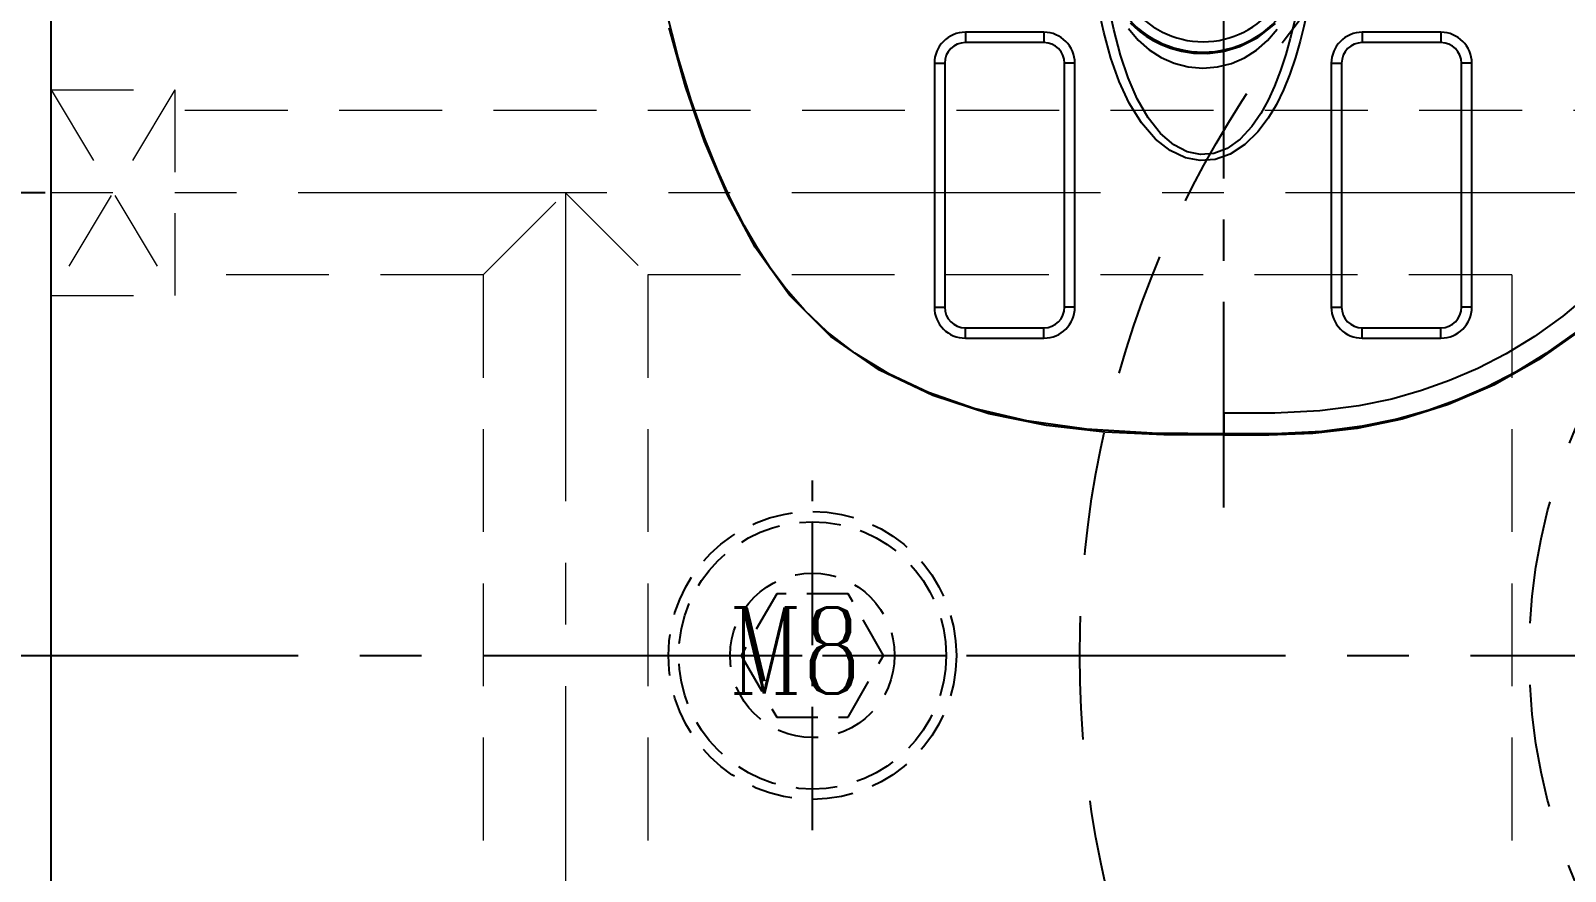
# Model space of a CAD drawing. Header units: millimetres. Extents: x 35888 to 37096, y -21952 to -21097.
# Drawn here: x 36767.2 to 36841.8, y -21357.9 to -21317 of the extents above; entities that cross this region are included whole.
import ezdxf

# ---------------------------------------------------------------- set-up
doc = ezdxf.new("R2010")
doc.units = ezdxf.units.MM
doc.header["$LTSCALE"] = 8
for name, pattern in [('CENTER', [2, 1.25, -0.25, 0.25, -0.25]), ('CENTER2', [1.125, 0.75, -0.125, 0.125, -0.125]), ('HIDDEN', [0.375, 0.25, -0.125])]:
    doc.linetypes.add(name, pattern=pattern)
doc.layers.get('DEFPOINTS').update_dxf_attribs({"color": 6})
for name, color, linetype in [('Cav-cor', 30, 'Continuous'), ('CL', 1, 'Continuous'), ('DEFAULT_1', 7, 'CENTER'), ('SCREW', 52, 'HIDDEN')]:
    doc.layers.add(name, color=color, linetype=linetype)
doc.layers.add('dim', color=3, linetype='Continuous', lineweight=15)
doc.layers.add('WR', color=122, linetype='HIDDEN', lineweight=18)
doc.styles.add('ROMANC', font='RomanC.ttf', dxfattribs={"width": 0.8, "height": 7})
doc.styles.get("Standard").update_dxf_attribs({"font": 'txt.shx', "width": 0.67, "bigfont": 'chineset.shx'})
doc.dimstyles.new('ISO-25', dxfattribs={"dimtxt": 5.5, "dimasz": 4, "dimexe": 0.3, "dimexo": 0.3, "dimtad": 0, "dimzin": 1, "dimdsep": 46, "dimtxsty": 'Standard', "dimcen": 0, "dimclrd": 3, "dimclre": 3, "dimclrt": 7, "dimazin": 0, "dimtfac": 1, "dimtofl": 0, "dimtmove": 0, "dimatfit": 0, "dimfxl": 0, "dimarcsym": 0})

# ---------------------------------------------------------------- blocks, each defined once
blk = doc.blocks.new('20160824.190002')
at = {"layer": 'SCREW', "linetype": 'CENTER2'}
for p, q in [((0, -8.5), (0, 8.5)), ((-8.5, 0), (8.5, 0))]:
    blk.add_line(p, q, dxfattribs=at)
at = {"layer": 'SCREW'}
blk.add_lwpolyline([(-1.732, 3), (-3.464, 0), (-1.732, -3), (1.732, -3), (3.464, 0), (1.732, 3)], close=True, dxfattribs=at)
for radius in [7, 6.5, 4]:
    blk.add_circle((0, 0), radius, dxfattribs=at)
at = {"layer": 'dim', "style": 'ROMANC', "width": 0.8}
blk.add_text('M8', height=4.1865, dxfattribs=at).set_placement((-4.071, -1.858))
blk = doc.blocks.new('*D29408')
at = {"layer": 'DEFPOINTS', "color": 0}
for p in [(36760.647, -21324.87), (36768.188, -21324.87), (36780.188, -21494.87)]:
    blk.add_point(p, dxfattribs=at)
at = {"layer": 'dim', "color": 3, "lineweight": -2}
for p, q in [((36767.888, -21324.87), (36760.347, -21324.87)), ((36760.647, -21328.87), (36760.647, -21416.568)), ((36760.647, -21490.87), (36760.647, -21433.172)), ((36779.888, -21494.87), (36760.347, -21494.87))]:
    blk.add_line(p, q, dxfattribs=at)
at = {"layer": 'dim', "color": 3}
for points in [[(36761.313, -21328.87), (36759.98, -21328.87), (36760.647, -21324.87)], [(36759.98, -21490.87), (36761.313, -21490.87), (36760.647, -21494.87)]]:
    blk.add_solid(points, dxfattribs=at)
at = {"layer": 'dim', "color": 7, "insert": (36760.647, -21424.87), "char_height": 5.5, "attachment_point": 5, "rotation": 90}
blk.add_mtext('170.00', dxfattribs=at)

msp = doc.modelspace()

# ---------------------------------------------------------------- linework, layer by layer
at = {"color": 8, "linetype": 'HIDDEN', "ltscale": 3}
for radius in [50, 28.15]:
    msp.add_circle((36868.188, -21347.37), radius, dxfattribs=at)
at = {"layer": 'Cav-cor', "color": 1}
for p, q in [((36768.188, -21484.87), (36768.188, -21209.87)), ((36812.625, -21317.07), (36812.625, -21317.572)), ((36816.444, -21317.07), (36812.625, -21317.07)), ((36816.444, -21317.07), (36816.444, -21317.572)), ((36831.921, -21317.07), (36831.921, -21317.572)), ((36835.74, -21317.07), (36831.921, -21317.07)), ((36835.74, -21317.07), (36835.74, -21317.572)), ((36816.444, -21317.572), (36812.625, -21317.572)), ((36835.74, -21317.572), (36831.921, -21317.572)), ((36811.118, -21318.577), (36811.118, -21330.436)), ((36811.118, -21318.577), (36811.62, -21318.577)), ((36811.62, -21318.577), (36811.62, -21330.436)), ((36817.449, -21330.436), (36817.449, -21318.577)), ((36817.952, -21318.577), (36817.449, -21318.577)), ((36817.952, -21330.436), (36817.952, -21318.577)), ((36830.414, -21318.577), (36830.414, -21330.436)), ((36830.414, -21318.577), (36830.916, -21318.577)), ((36830.916, -21318.577), (36830.916, -21330.436)), ((36836.745, -21330.436), (36836.745, -21318.577)), ((36837.248, -21318.577), (36836.745, -21318.577)), ((36837.248, -21330.436), (36837.248, -21318.577)), ((36811.118, -21330.436), (36811.62, -21330.436)), ((36817.952, -21330.436), (36817.449, -21330.436)), ((36830.414, -21330.436), (36830.916, -21330.436)), ((36837.248, -21330.436), (36836.745, -21330.436)), ((36812.625, -21331.944), (36812.625, -21331.441)), ((36812.625, -21331.441), (36816.444, -21331.441)), ((36812.625, -21331.944), (36816.444, -21331.944)), ((36816.444, -21331.944), (36816.444, -21331.441)), ((36831.921, -21331.944), (36831.921, -21331.441)), ((36831.921, -21331.441), (36835.74, -21331.441)), ((36831.921, -21331.944), (36835.74, -21331.944)), ((36835.74, -21331.944), (36835.74, -21331.441)), ((36825.188, -21335.595), (36825.188, -21336.662))]:
    msp.add_line(p, q, dxfattribs=at)
for points in [[(36829.446, -21315.042), (36829.344, -21315.566), (36829.223, -21316.143), (36829.077, -21316.785), (36828.897, -21317.502), (36828.67, -21318.292), (36828.397, -21319.104), (36828.089, -21319.874), (36827.745, -21320.586), (36827.347, -21321.253), (36826.851, -21321.909), (36826.211, -21322.533), (36825.492, -21322.997), (36824.764, -21323.25), (36824.047, -21323.304), (36823.322, -21323.168), (36822.585, -21322.824), (36821.864, -21322.263), (36821.183, -21321.48), (36820.583, -21320.517), (36820.096, -21319.457), (36819.701, -21318.325), (36819.353, -21317.059), (36819.036, -21315.637)], [(36828.851, -21315.466), (36828.732, -21316.037), (36828.59, -21316.669), (36828.415, -21317.374), (36828.198, -21318.146), (36827.94, -21318.937), (36827.656, -21319.685), (36827.346, -21320.373), (36826.994, -21321.018), (36826.555, -21321.654), (36825.991, -21322.261), (36825.353, -21322.716), (36824.704, -21322.964), (36824.063, -21323.016), (36823.414, -21322.882), (36822.758, -21322.544), (36822.119, -21321.995), (36821.517, -21321.235), (36820.985, -21320.304), (36820.543, -21319.28), (36820.174, -21318.179), (36819.839, -21316.939), (36819.528, -21315.537)], [(36825.188, -21336.6), (36821.699, -21336.563), (36818.516, -21336.374), (36815.611, -21335.971), (36813.058, -21335.365), (36810.841, -21334.593), (36808.911, -21333.683), (36807.257, -21332.674), (36805.905, -21331.634), (36804.811, -21330.591), (36803.921, -21329.569), (36803.172, -21328.57), (36802.514, -21327.568), (36801.875, -21326.468), (36801.229, -21325.209), (36800.59, -21323.801), (36799.947, -21322.206), (36799.301, -21320.374), (36798.671, -21318.294), (36798.081, -21315.988)], [(36825.188, -21336.662), (36822.275, -21336.64), (36819.406, -21336.511), (36816.567, -21336.197), (36813.768, -21335.626), (36811.037, -21334.739), (36808.449, -21333.497), (36806.084, -21331.866), (36804.068, -21329.847), (36802.408, -21327.514), (36801.057, -21324.993), (36799.944, -21322.374), (36799.021, -21319.703), (36798.227, -21316.855)], [(36820.56, -21316.893), (36821.026, -21317.458), (36821.555, -21317.932), (36822.137, -21318.305), (36822.775, -21318.58), (36823.458, -21318.75), (36824.168, -21318.809), (36824.878, -21318.754), (36825.561, -21318.588), (36826.201, -21318.316), (36826.785, -21317.947), (36827.314, -21317.478), (36827.783, -21316.916)], [(36820.643, -21316.618), (36820.863, -21316.829), (36821.117, -21317.043), (36821.411, -21317.257), (36821.751, -21317.468), (36822.147, -21317.667), (36822.602, -21317.846), (36823.126, -21317.991), (36823.723, -21318.084), (36824.398, -21318.1), (36825.152, -21318.009), (36825.974, -21317.77), (36826.843, -21317.33), (36827.701, -21316.639)], [(36842.992, -21329.76), (36841.671, -21330.87), (36840.291, -21331.86), (36838.909, -21332.705), (36837.533, -21333.417), (36836.165, -21334.009), (36834.795, -21334.497), (36833.358, -21334.904), (36831.75, -21335.24), (36829.863, -21335.483), (36827.662, -21335.588), (36825.188, -21335.595)], [(36842.509, -21331.57), (36840.492, -21333.002), (36838.346, -21334.209), (36836.115, -21335.171), (36833.866, -21335.876), (36831.667, -21336.335), (36829.513, -21336.581), (36827.373, -21336.659), (36825.188, -21336.662)], [(36842.288, -21331.664), (36840.846, -21332.698), (36839.401, -21333.581), (36837.964, -21334.325), (36836.533, -21334.945), (36835.101, -21335.455), (36833.599, -21335.879), (36831.92, -21336.23), (36829.949, -21336.484), (36827.679, -21336.593), (36825.188, -21336.6)]]:
    msp.add_lwpolyline(points, dxfattribs=at)
for centre, radius, start, end in [((36824.183, -21313.15), 4.885, 216.2772, 323.7228), ((36824.183, -21313.15), 4.382, 216.2772, 323.7228), ((36812.625, -21318.577), 1.507, 90, 180), ((36816.444, -21318.577), 1.507, 0, 90), ((36831.921, -21318.577), 1.507, 90, 180), ((36835.74, -21318.577), 1.507, 0, 90), ((36812.625, -21318.577), 1.005, 90, 180), ((36816.444, -21318.577), 1.005, 0, 90), ((36831.921, -21318.577), 1.005, 90, 180), ((36835.74, -21318.577), 1.005, 0, 90), ((36812.625, -21330.436), 1.507, 180, 270), ((36812.625, -21330.436), 1.005, 180, 270), ((36816.444, -21330.436), 1.507, 270, 0), ((36816.444, -21330.436), 1.005, 270, 0), ((36831.921, -21330.436), 1.507, 180, 270), ((36831.921, -21330.436), 1.005, 180, 270), ((36835.74, -21330.436), 1.507, 270, 0), ((36835.74, -21330.436), 1.005, 270, 0)]:
    msp.add_arc(centre, radius, start, end, dxfattribs=at)
at = {"layer": 'CL', "color": 7, "linetype": 'CENTER', "ltscale": 1.5}
msp.add_line((36693.188, -21347.37), (37043.188, -21347.37), dxfattribs=at)
at = {"layer": 'DEFAULT_1', "color": 2, "linetype": 'CENTER'}
msp.add_line((36825.188, -21340.179), (36825.188, -21224.778), dxfattribs=at)
at = {"layer": 'WR', "linetype": 'HIDDEN', "ltscale": 2}
for p, q in [((36774.188, -21319.87), (36768.188, -21329.87)), ((36768.188, -21319.87), (36774.188, -21329.87)), ((36768.188, -21319.87), (36774.188, -21319.87)), ((36768.188, -21319.87), (36768.188, -21329.87)), ((36774.188, -21319.87), (36774.188, -21329.87)), ((36768.188, -21329.87), (36774.188, -21329.87))]:
    msp.add_line(p, q, dxfattribs=at)
at = {"layer": 'WR', "linetype": 'HIDDEN', "ltscale": 2.5}
for p, q in [((36847.188, -21320.87), (36774.188, -21320.87)), ((36789.188, -21328.87), (36793.188, -21324.87)), ((36793.188, -21324.87), (36797.188, -21328.87)), ((36789.188, -21328.87), (36774.188, -21328.87)), ((36789.188, -21328.87), (36789.188, -21517.37)), ((36797.188, -21328.87), (36797.188, -21517.37)), ((36839.188, -21328.87), (36797.188, -21328.87)), ((36839.188, -21328.87), (36839.188, -21517.37))]:
    msp.add_line(p, q, dxfattribs=at)
at = {"layer": 'WR', "linetype": 'CENTER', "ltscale": 1.5}
for p, q in [((36843.188, -21324.87), (36768.188, -21324.87)), ((36793.188, -21324.87), (36793.188, -21517.37))]:
    msp.add_line(p, q, dxfattribs=at)

# ---------------------------------------------------------------- block references
at = {"layer": 'SCREW'}
msp.add_blockref('20160824.190002', (36805.188, -21347.37), dxfattribs=at)

# ---------------------------------------------------------------- dimensions: what is measured, and where the dimension line sits
at = {"layer": 'dim'}
dim = msp.add_linear_dim(base=(36760.647, -21324.87), p1=(36780.188, -21494.87), p2=(36768.188, -21324.87), angle=90, dimstyle='ISO-25', dxfattribs=at)
dim.commit()
dim.dimension.update_dxf_attribs({"geometry": '*D29408', "text_midpoint": (36760.647, -21424.87), "dimtype": 160})

doc.saveas('drawing.dxf')
